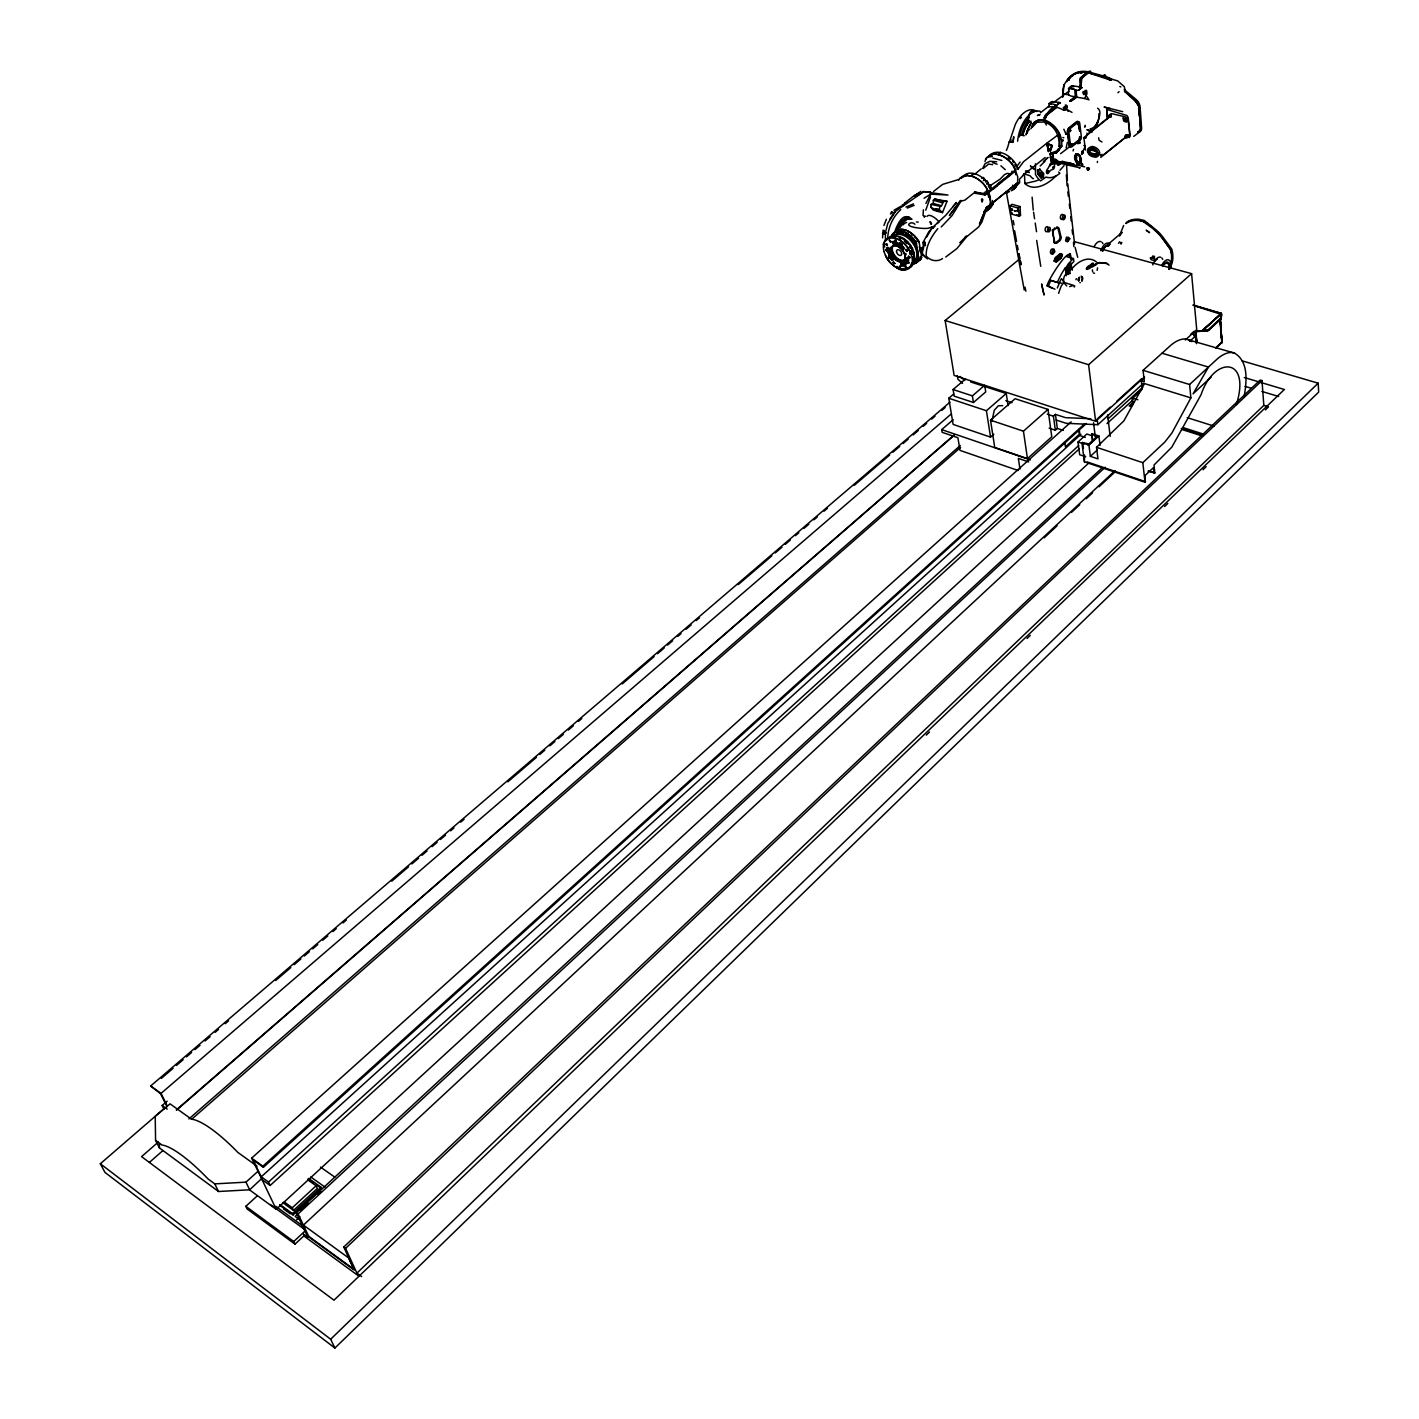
<?xml version="1.0" encoding="UTF-8"?>
<svg xmlns="http://www.w3.org/2000/svg" width="1419" height="1419" viewBox="0 0 1419 1419"><rect width="100%" height="100%" fill="white"/><g stroke="black" fill="none" stroke-linecap="round" stroke-linejoin="round"><path stroke-width="1.5" d="M914.35 257.265L913.783 252.334M1070.565 88.546L1069.518 88.688M1140.823 129.768L1139.28 107.418A8.762 6.244 52.5 0 0 1135.182 100.039L1125.054 91.543M933.312 203.431L933.33 200.292L934.802 199.05L947.023 201.303L942.464 212.637L933.33 210.101L930.758 207.139L931.041 204.407L933.312 203.431L941.489 205.737L943.617 201.445L947.023 201.303M1088.905 149.988C1089.508 141.439 1104.674 150.928 1097.987 155.895M1139.563 112.296L1140.61 129.732L1137.63 132.215M1079.575 143.425L1078.883 141.865L1080.054 142.592C1076.968 138.796 1077.323 146.441 1078.937 142.627M1111.148 117.067L1110.758 115.01A3.867 2.714 52.5 0 0 1107.973 117.671L1108.576 118.043M1058.539 162.369L1058.769 164.125L1060.259 163.912M1057.864 257.726L1059.106 256.502L1058.574 258.772L1058.787 256.271L1057.652 256.892C1059.603 256.484 1056.871 262.373 1058.627 256.715M1039.737 169.233L1043.533 173.49L1043.462 176.967L1041.262 177.96L1037.715 173.774L1037.52 170.209L1040.003 169.304L1037.52 170.209M905.003 269.344C903.442 269.929 899.894 269.184 904.932 268.794L901.97 269.007M1037.715 173.774L1040.978 177.889L1043.178 176.896L1043.533 173.49M1030.868 128.774L1034.309 122.194L1038.673 119.905L1044.969 120.065C1055.523 124.375 1062.689 134.557 1061.714 146.157L1058.876 146.476C1060.17 136.135 1054.76 125.599 1044.615 122.016L1037.112 122.211L1031.985 127.479M1097.596 108.216C1106.057 113.236 1087.273 137.962 1097.951 122.265L1096.248 125.174M904.612 269.61C898.617 269.238 908.603 270.302 902.129 268.9M1070.068 272.732C1070.848 274.452 1066.219 271.419 1069.11 273.193M1136.601 102.505L1124.965 91.721M1035.427 163.753L1035.48 174.502A40.779 22.349 -75.1 0 0 1040.624 180.887L1045.963 177.073A34.712 19.032 -75.1 0 0 1059.887 173.278L1058.716 172.036M1097.189 155.398L1093.641 156.055L1089.207 153.447A3.352 2.324 52 0 1 1088.213 151.212L1089.313 149.013C1092.861 147.931 1097.171 150.183 1097.774 153.944L1096.337 155.93L1093.552 156.143L1089.118 153.518M905.127 263.615L903.743 265.282A1.845 1.135 52.1 0 1 902.271 265.903A1.845 1.135 52.1 0 1 900.852 263.81A1.845 1.135 52.1 0 1 902.165 262.958L902.91 262.373A1.845 1.153 52.1 0 1 904.417 261.894C907.326 258.364 904.453 263.969 903.282 261.983M1017.795 209.906L1017.104 211.555L1018.523 210.792M1049.528 165.704L1047.719 168.861A2.554 1.401 -74.7 0 0 1046.442 172.196A2.554 1.401 -74.7 0 0 1048.162 173.349L1048.535 172.976A7.946 4.346 -74.6 0 1 1052.951 169.411L1053.359 169.163A2.554 1.401 -74.7 0 0 1054.494 165.828L1054.033 162.085L1049.528 165.704L1054.459 162.209M1087.788 170.103C1085.943 166.36 1089.721 170.351 1089.153 168.435M1092.311 149.403L1093.552 148.374M1062.937 140.8L1061.643 140.233L1063.257 140.215M904.222 269.787C902.041 270.55 896.063 269.273 897.163 266.364M923.059 215.582L923.379 209.764M1088.213 151.212L1088.745 149.367L1092.258 148.711L1096.621 151.407M1057.581 257.655L1058.414 256.662M1140.61 128.703L1139.031 106.922L1135.555 100.554M1139.351 116.145L1138.996 106.691L1135.094 100.199M1040.783 172.178C1039.79 178.759 1041.28 168.879 1040.464 175.105M887.709 238.587C887.975 227.732 892.64 216.93 900.746 209.657M924.408 217.355L923.911 215.99L925.596 216.309M1080.533 73.114L1081.562 73.185M1082.874 153.057L1083.442 152.152M1048.606 144.046L1051.266 145.235L1050.326 151.212L1052.366 145.607L1048.606 144.046L1048.339 146.547L1048.446 145.589M1053.59 251.553L1053.59 250.223A2.554 1.543 -77.3 0 0 1052.029 248.999A2.554 1.543 -77.3 0 0 1050.486 251.34L1050.503 252.671A2.554 1.543 -76.8 0 0 1051.869 253.93L1052.951 253.15M1076.365 164.48C1080.054 164.941 1075.531 165.172 1078.954 164.32M1015.88 166.928L1016.022 165.42L1014.603 164.87M1110.971 80.12L1110.368 79.162M1170.959 268.493L1171.189 266.045A9.791 4.984 -73.2 0 0 1168.068 259.766A9.791 4.984 -73.2 0 0 1162.019 264.892M912.346 253.274L911.512 251.021L910.058 251.979C908.958 255.278 913.659 253.167 911.707 254.161M1017.654 182.714L1017.725 176.665L1015.135 170.174L988.014 191.76L990.231 196.372L990.586 204.496L1017.654 182.714L990.586 204.496M1097.33 162.493L1097.49 161.394M899.681 238.427L901.42 238.374L900.036 237.789M1067.39 142.308L1066.148 147.807M925.756 210.207L930.492 196.975M914.404 261.327L914.599 258.01M1018.026 211.076L1016.802 210.473M1085.163 146.636L1081.455 154.369M1073.544 149.297L1073.083 150.964M1098.643 137.767L1099.069 140.197L1101.924 142.006M913.499 254.852C915.929 253.629 909.171 255.81 912.062 250.542L912.08 249.318M1103.751 75.42L1105.259 75.278M1085.038 126.238L1085.163 125.315M1087.788 169.712L1088.462 168.134L1087.557 169.021C1089.987 170.351 1087.504 167.105 1088.018 169.89M1076.382 96.403L1069.891 101.051L1075.247 96.208L1074.786 89.574L1070.334 88.226L1071.15 86.47A2.643 1.242 -8.6 0 1 1072.995 85.956L1080.693 86.949A3.955 2.146 -75.9 0 0 1081.172 83.969L1081.899 78.116L1088.426 72.671L1117.622 80.865L1124.291 86.63L1125.356 91.809M894.715 240.858L896.382 242.028L894.839 240.254M1088.816 169.925L1088.621 168.418M882.423 233.532L883.771 234.082L884.303 230.641L883.097 230.109L882.547 237.842M902.253 268.794L904.275 269.238M1010.523 141.811L1010.967 139.665M1086.262 92.111L1087.007 93.636L1084.63 98.496L1076.684 97.201L1071.026 101.317M1075.886 90.444L1078.458 90.319L1081.846 87.659L1078.458 90.319M1078.653 280.749L1079.717 277.308M1079.824 143.088C1077.039 140.41 1079.557 144.898 1079.149 140.197A3.583 1.933 -75.1 0 0 1080.019 138.14M1244.073 397.089C1246.521 382.74 1249.288 361.827 1234.512 353.1L1185.344 338.946A48.831 24.336 -71.8 0 0 1170.001 346.005L1143.075 370.324L1144.317 381.764L1141.319 380.824L1142.224 389.108M1011.978 208.965C1012.971 212.176 1010.399 207.263 1012.563 209.764M1168.813 269.326L1169.043 268.031M895.141 240.024L896.436 241.301L895.389 241.886M1067.762 78.95L1064.108 84.803L1062.636 97.343M896.489 232.361C897.624 225.763 901.562 218.242 908.728 216.947L911.974 219.235L907.451 219.076L902.821 222.872L900.214 227.43M941.258 226.951L951.972 215.688L961.018 201.161L964.92 200.132L973.824 193.055L984.892 194.917L987.482 193.569L987.855 191.76L990.728 201.587L989.948 204.957L987.198 207.085L981.824 222.144L978.631 226.969L966.676 236.778L956.885 248.591L945.71 257.034M1074.822 285.893L1074.13 287.081M1169.416 269.397C1172.484 263.189 1164.52 259.092 1162.711 266.453M921.463 257.247L921.25 258.081A18.837 11.742 52.4 0 1 913.747 262.409M894.609 233.692C891.753 242.01 897.695 216.362 906.067 216.664L908.728 216.947L901.1 222.854L897.677 230.446M910.679 267.074L912.736 264.892M1049.936 104.332L1050.521 103.055A2.661 1.259 -8.8 0 0 1051.461 103.818C1061.82 104.704 1047.79 112.917 1045.572 114.673C1039.63 126.912 1050.663 104.385 1055.505 107.152C1057.545 107.897 1056.392 101.991 1060.259 102.948M898.174 230.517L899.327 230.676M918.217 222.127L916.497 221.967M904.435 230.676L905.57 230.658M908.018 232.007L909.047 231.989M916.993 240.591L918.199 241.585M1078.901 164.569L1078.511 165.544M890.955 248.999L891.061 248.573A1.845 1.135 52.5 0 0 890.919 247.757M991.473 204.992L993.406 202.58L989.877 207.298L989.806 205.666M1100.63 155.7L1102.155 154.369M1119.396 235.873L1123.671 225.515M889.181 249.957C887.141 244.334 886.378 252.83 890.866 249.141M883.523 244.618C888.01 229.825 907.202 242.312 910.076 252.316M1009.228 141.847L1013.095 142.379L1013.716 136.667L1013.131 141.492L1009.228 141.847L1008.306 145.146A51.368 34.712 64.3 0 1 1006.39 150.414M1009.494 141.74L1015.277 124.606A26.642 14.846 -75.2 0 1 1033.954 110.026L1036.686 111.445M1064.108 84.803L1062.654 89.929L1063.026 96.368M1083.034 153.128L1081.721 151.939L1083.353 152.028M890.653 248.822L890.493 247.42M911.903 262.994C907.238 277.556 888.347 265.122 885.421 255.225M927.104 216.309C928.895 213.063 936.824 218.473 939.076 222.109M942.464 212.637L939.183 209.462L940.087 206.305L941.489 205.737M906.83 261.983C903.619 264.502 906.652 257.087 906.706 263.331M1097.437 154.99L1097.206 152.028M885.828 244.423L887.46 244.423L886.378 245.31C885.74 241.088 888.702 247.74 886.112 244.015M1056.375 105.627L1060.436 102.523M888.862 254.214L888.791 254.994A1.845 1.135 52.4 0 0 890.245 256.874L890.493 258.24A1.845 1.135 52.3 0 0 892.764 260.245A1.845 1.135 52.3 0 0 892.64 257.744L891.664 256.023A1.987 1.224 52.4 0 0 890.901 254.444L890.174 253.593A1.845 1.135 52.4 0 0 889.926 251.606L889.536 249.354A1.845 1.135 52.5 0 0 888.063 247.456A1.845 1.135 52.5 0 0 886.68 248.094A1.845 1.135 52.5 0 0 887.762 250.187L887.833 250.737A1.845 1.135 52.4 0 0 888.542 253.416L890.298 253.079M904.63 261.681L904.524 260.865A1.845 1.153 52.1 0 1 905.57 260.12L905.748 258.79A1.862 1.153 52.1 0 1 907.22 258.152A1.862 1.153 52.1 0 1 908.657 260.245A1.862 1.153 52.1 0 1 907.362 261.131L907.415 262.55A1.845 1.153 52.1 0 1 906.156 263.26L905.801 264.147A1.845 1.153 52.1 0 1 904.098 264.643L903.708 264.768M1219.843 313.67L1219.258 312.623M1125.054 135.603L1125.338 137.98A3.849 2.714 51.9 0 0 1128.158 135.355L1103.787 154.582M1087.681 169.269L1088.408 168.151M1082.023 280.04L1082.058 276.9M1027.09 133.421L1028.491 129.431L1029.467 129.732M924.479 255.597L922.297 254.569L921.073 248.449L923.343 246.622L923.006 242.543L924.886 242.188L922.315 252.458L923.237 255.455L927.6 258.826L925.082 256.608M1117.959 92.714L1119.077 91.65M1055.842 159.655A15.804 8.62 -75 0 0 1057.244 160.453L1058.024 162.6A1.809 0.993 -74.8 0 0 1058.219 163.575L1060.082 162.245M905.57 260.12L907.238 257.602M1054.122 261.078L1055.576 257.779L1060.348 253.611L1055.31 257.708L1054.122 261.078L1056.233 262.072L1061.27 257.974L1062.459 254.604L1061.465 254.107M1136.335 101.317L1137.382 101.742M1056.233 262.072L1061.004 257.903L1062.175 254.533L1060.348 253.611M1061.022 162.298L1058.946 164.533L1058.024 162.6M1070.813 259.393C1072.782 239.9 1046.601 282.115 1047.116 285.875L1048.446 286.141L1050.716 280.377L1059.195 283.002L1061.43 278.621L1063.878 281.352M1075.939 279.756L1076.365 278.621M1084.755 127.302L1085.127 126.291M984.963 161.518L986.382 157.793L993.424 153.997C1004.28 154.228 1015.578 163.345 1015.702 174.661M883.948 225.444L886.361 219.253M983.172 214.748L979.5 224.167L986.489 207.245L989.948 204.957M925.933 203.449L930.598 194.172L948.016 195.024L929.747 192.505L930.598 194.172L924.071 198.252M1060.046 146.512L1059.55 135.018L1057.794 135.071L1046.796 143.23L1048.464 151.514C1050.557 146.778 1047.169 150.786 1051 148.303L1052.366 145.607L1051.266 145.235M1012.102 171.202L1010.984 173.952L1006.514 177.765M911.477 253.203C910.963 250.383 911.761 254.764 909.703 253.203M1077.642 124.5L1077.801 123.01M1219.861 313.954L1196.306 306.415M897.056 266.754L896.897 267.925M1050.291 163.487L1049.954 165.775M1060.295 162.617L1057.403 164.799M1080.32 87.428L1080.515 85.743M1052.259 158.893L1052.774 160.95L1052.064 157.793L1050.397 157.403M1083.566 92.022C1090.501 85.601 1083.885 100.057 1082.821 91.933M889.855 257.478L888.808 258.027L888.596 256.165L889.855 257.478L888.808 258.027M983.899 212.868L986.489 207.245M1081.881 281.441L1082.874 278.106L1081.207 276.102M1092.311 440.298L1091.867 433.629L1098.874 435.917L1100.044 445.371M917.472 195.733L923.645 191.618L930.509 192.044L923.645 191.618L895.318 211.466L887.744 223.528L885.421 232.751L885.421 241.372M926.607 237.115L931.662 228.565L934.997 226.384M1051.851 159.62C1051.834 157.438 1051.248 157.314 1054.601 163.203A2.27 1.242 -74.8 0 0 1055.718 163.824L1058.805 162.635L1055.718 159.371M1091.548 267.322L1096.319 264.608M913.109 261.114L913.676 259.961M1064.108 107.347C1070.973 101.299 1064.676 114.779 1063.345 107.365M982.799 168.276L985.105 163.611L989.965 161.287L996.723 161.784M923.006 242.543L928.824 231.758L933.01 227.2M916.922 193.711L919.033 193.534L914.475 195.964L920.966 191.281M902.945 269.149L905.446 268.705M1039.701 172.905L1038.655 171.202M1042.486 174.395L1042.504 176.187L1041.457 174.519M1042.717 175.743L1041.404 176.488L1041.617 175.424M1042.344 175.282L1042.752 174.466M1078.671 142.893L1078.671 141.12M1017.068 184.647L1015.241 188.177L1011.694 190.518M1078.422 165.243L1077.748 164.054L1076.737 165.544M1079.699 88.404L1081.402 82.142M1079.22 143.035L1079.77 142.006M1076.719 163.894L1076.773 165.952L1078.298 164.196M1080.888 78.453L1087.238 72.103L1088.426 72.671M1059.301 162.068L1058.29 162.883L1080.143 167.868L1079.149 167.708M1060.33 162.334L1059.213 162.28M1234.512 353.1L1231.639 352.462A49.488 23.91 -71.6 0 0 1216.42 359.734L1189.601 384.496L1190.878 397.888L1171.917 432.99L1164.822 442.072L1142.827 462.665L1145.009 482.229L1084.418 461.831L1081.917 442.675L1088.994 443.863L1097.1 436.467L1091.619 434.161M1124.699 136.863L1129.311 137.448L1130.127 136.135L1128.176 117.546L1126.97 115.507L1106.731 109.387L1107.21 119.09M1012.244 210.296L1011.605 209.302M938.722 210.101L937.959 211.466L930.758 207.139M1119.875 235.696L1122.092 232.326L1101.073 250.365M1017.068 184.559L1014.975 188.23L1011.286 190.643M1050.415 153.695L1056.144 153.075L1061.714 146.157L1058.876 146.476M1012.51 189.809L1014.213 186.9L1012.51 185.233M1162.924 265.442L1163.509 264.431M933.489 191.494L942.659 184.381L958.889 179.45M1097.135 270.355L1097.543 267.854M886.715 239.935L890.44 236.299L897.837 236.281A16.07 9.986 52.3 0 1 914.279 258.152M992.573 200.558L993.105 203.981L990.675 207.972L986.684 210.154M1032.11 125.777L1034.309 122.194L1038.673 119.905C1048.233 119.923 1055.913 126.451 1059.55 135.018M1079.149 138.636C1081.668 134.237 1079.593 142.166 1079.504 137.058M1236.446 404.486A34.907 16.868 -71.6 0 0 1237.457 400.974C1249.376 356.666 1213.759 356.648 1201.042 394.748L1171.828 447.145L1154.002 465.042L1154.853 472.953L1148.06 471.108M1125.746 135.497L1126.739 136.916L1125.976 135.373M1059.94 170.298L1064.019 165.668M1094.155 154.05L1093.091 155.327L1094.173 153.784M1052.455 157.58L1051.976 159.868L1053.182 159.779M1125.764 223.244C1135.253 216.025 1148.184 221.595 1154.711 230.321A27.812 18.997 48.8 0 1 1161.629 237.434L1170.888 249.886A31.626 21.604 48.8 0 1 1171.154 263.845M1080.444 163.557L1081.42 159.975L1079.451 155.15A3.317 2.288 52.1 0 0 1077.464 153.855C1072.108 154.103 1075.017 164.728 1079.841 163.93C1083.211 161.305 1080.302 152.631 1075.691 154.21L1074.733 157.757L1076.702 162.617M1070.369 87.712C1067.265 92.075 1069.181 84.111 1074.059 86.506L1071.043 87.198M1086.386 268.546L1092.47 263.136C1093.712 269.007 1079.983 272.59 1090.253 265.264M1084.418 461.831L1084.542 455.038M1221.794 342.671L1220.287 319.098L1220.695 329.456M1066.485 105.219L1065.261 105.024M889.908 218.916L895.318 211.466M1082.395 153.039L1082.342 151.407L1082.058 153.146M1066.449 273.849L1065.704 267.978L1068.56 263.632L1069.518 271.118M1215.657 348.311L1221.972 342.281L1219.968 318.565M985.513 159.602C993.424 147.274 1010.47 158.538 1014.887 168.737M1025.245 173.278L1019.498 179.166L1019.622 182.714L1013.929 188.745M1124.93 137.714L1100.789 157.385M1100.399 155.469L1101.126 154.476M1016.607 166.715L1020.119 162.05M1081.828 154.316L1082.342 153.412M961.337 178.368C969.301 166.254 986.134 177.535 990.675 187.468M1128.531 135.39L1127.431 135.444M1029.414 121.484L1026.735 124.943L1027.587 124.003A22.686 12.576 -75.2 0 0 1022.993 134.45M1058.539 148.623L1056.676 151.035L1051 153.057M1145.009 482.229L1145.257 475.312L1153.292 467.791L1154.321 473.201M1068.72 90.284L1068.472 88.368M1049.262 105.503L1048.996 103.605L1052.667 101.441M983.119 168.559L988.582 164.072L992.661 164.657M1061.714 146.157L1056.144 153.075L1050.539 153.181M894.236 258.701L894.449 257.478M1067.922 240.875L1066.237 241.532A2.554 1.454 -78.6 0 1 1065.598 240.396L1066.503 237.079L1068.525 237.949M952.752 206.89L956.495 202.456L945.71 215.351L932.212 227.767M937.799 228.654C931.609 236.21 925.685 246.019 926.199 256.023C930.172 260.865 937.338 262.231 942.535 258.56M911.849 265.903L910.874 266.683M1020.296 118.611L1021.449 117.245M1193.805 331.78L1202.585 330.592L1221.44 313.404L1193.095 304.996M920.151 259.925L920.452 259.588A19.086 11.902 52.4 0 0 921.694 257.478L919.015 241.478M1126.686 222.393L1126.97 222.091A31.626 21.604 48.8 0 1 1138.943 219.271L1144.193 220.406L1155.616 229.523A27.812 18.997 48.8 0 1 1162.551 236.636L1171.792 249.088A31.626 21.604 48.8 0 1 1170.462 266.825L1170.178 267.127M904.666 203.077L902.342 206.216L902.342 204.779L904.116 204.833L906.404 202.952L904.666 203.077L914.971 194.971M905.677 268.918L904.612 269.841M1082.058 151.265L1081.58 154.05M1052.933 163.132A2.27 1.242 -74.8 0 1 1051.816 162.493L1051.373 160.045M959.776 242.773L966.516 236.033L965.062 237.239M902.342 269.415L903.531 268.546M905.765 263.668L907.61 262.107L906.156 263.26M1040.162 165.988L1044.934 161.269M903.513 269.184L902.253 269.575M1125.976 223.563L1126.189 223.351A31.147 21.267 48.8 0 1 1142.987 221.382L1153.576 229.027A28.291 19.316 48.8 0 1 1162.888 238.605L1170.444 249.602A31.147 21.267 48.8 0 1 1169.93 265.885M1055.931 175.938C1048.996 183.441 1034.345 192.452 1024.908 183.53L1024.447 173.845M164.054 1108.665L100.323 1163.757L104.953 1172.396L334.902 1348.05L1318.677 392.087L1318.162 383.183L1241.927 360.798M334.902 1348.05L330.662 1339.234L1318.162 383.183M1049.333 106.549L1049.652 106.904A22.456 14.758 55.6 0 1 1056.144 107.223A22.42 16.106 50.2 0 1 1063.576 110.168L1067.07 109.565L1072.001 112.385M926.288 735.095L929.48 732.027M1027.054 638.461L1030.247 635.393M1164.609 506.53L1167.802 503.461M1202.993 469.724L1206.185 466.656M1265.376 409.896L1268.568 406.827L1263.832 405.391L356.914 1273.127L361.668 1276.586M1194.567 335.327L1191.995 333.536M356.914 1273.127L345.58 1248.348L1261.988 380.576L1260.178 380.044L343.77 1247.035L353.987 1269.366L308.526 1236.197M893.917 210.278L900.87 206.269M256.981 1166.134L237.878 1152.441A72.28 17.968 48.8 0 0 191.459 1119.183L170.049 1103.84L155.221 1116.274L155.576 1140.326L159.442 1147.936L218.526 1191.499L249.673 1189.796L262.497 1177.788M304.5 1235.328L294.992 1244.179L293.733 1241.536L304.996 1231.036M1211.223 376.993L1193.06 393.843L1208.474 367.078L1162.019 353.225M1115.015 470.665L303.418 1225.094L348.648 1257.944L354.218 1270.076L309.094 1237.173L298.079 1213.972L296.323 1212.713L1101.818 468.128M1044.136 537.836L1057.084 525.793M1071.647 512.241L1079.753 504.721M1086.191 498.725L1092.63 492.748M1099.069 486.752L1115.174 471.764M300.065 1210.407L307.994 1203.081M317.501 1194.284L320.676 1191.357M298.292 1213.476L295.117 1216.402L301.431 1220.979M298.079 1213.972L1105.206 467.241M296.695 1219.737L299.852 1216.793M316.118 1185.787L317.342 1188.448L293.52 1210.425L292.279 1207.764L316.118 1185.787L308.047 1180.076M321.049 1187.224L321.652 1188.554L293.094 1214.948L292.474 1213.617L321.049 1187.224L308.579 1178.409M249.673 1189.973L276.208 1209.307L1088.479 463.339M1217.076 346.591L1221.848 342.245L1216.048 348.435M1098.874 435.917L1088.923 444.998L1090.36 456.333L1097.969 458.887L1096.515 447.322L1123.866 420.875L1144.53 383.591L1190.878 397.888M1090.36 456.333L1097.437 449.841M1088.125 445.389L1094.014 440.014M1079.149 448.989L270.142 1185.486L268.528 1182.062L1078.671 445.601M1108.186 418.765L1142.632 387.458M1133.675 401.896L1129.205 405.976L1130.854 406.508L1132.788 404.752L1132.007 397.923L1141.621 389.178M1219.95 318.92L1207.321 330.574L1195.756 331.354M294.992 1244.179L247.101 1208.935L245.824 1206.292L257.176 1195.969M1132.983 397.976L1140.805 390.846M1193.787 332.046L1208.509 330.343L1221.12 318.814L1221.44 313.404M1106.98 423.642L1133.178 399.786M1020.013 258.613L945.143 320.517L954.136 375.432L1095.628 421.248L1144.548 376.922M1185.326 339.992L1196.731 329.651L1191.588 273.654L1074.485 241.673M1141.319 380.824L1144.53 377.915M1085.712 456.741L1079.646 454.719L1077.979 442.018L1086.812 434.019L1091.903 435.686M1056.215 420.042L1066.201 423.323L1097.863 424.689L1143.448 383.307M1189.619 341.394L1194.372 337.083L1193.858 331.443L1190.576 334.405M1202.585 330.592L1208.509 330.343L1202.709 330.396L1207.906 330.662L1221.156 318.707L1221.599 314.362L1220.979 318.991L1221.333 313.546L1202.461 330.592L1221.316 313.51L1193.237 305.298M1139.28 131.843L1140.06 129.218M1086.386 423.501L263.384 1167.305L262.87 1166.205L1084.595 423.891M155.576 1140.326L161.908 1145.009A72.848 17.152 48.9 0 1 208.132 1179.012L214.766 1183.872L245.966 1182.151L258.045 1171.243L251.624 1158.152L1071.168 421.869M1110.279 407.129L1097.171 418.995L1097.863 424.689M1116.824 401.187L1141.408 378.926M268.528 1182.062L261.238 1176.83L1080.941 434.32M988.263 185.96L990.533 185.321L990.852 187.485L989.664 188.567L990.533 185.321L988.529 184.842M1027.462 458.621L1051.781 436.786L1048.002 409.399L1015.099 398.721L990.515 420.184L994.737 447.446L1027.462 458.621L1023.454 431.181L1048.002 409.399M1049.155 428.166L1055.346 430.223L1057.35 428.432L1055.434 414.383L1065.456 417.647L1090.821 418.729M1221.333 313.546L1202.532 330.379L1208.509 330.343M1055.346 430.223L1053.43 416.175L1055.434 414.383M1095.628 421.248L1088.604 364.701L1191.588 273.654M953.728 394.003L948.761 398.242L953.125 424.423L990.533 437.105L993.814 434.232M1154.427 258.347C1155.669 260.919 1150.117 260.901 1150.437 257.939L1153.895 256.36M191.494 1119.396L960.61 447.411M149.421 1162.392L162.742 1150.72M158.272 1142.064L141.581 1156.627L333.979 1300.194L1284.372 389.498L1244.321 377.543M188.887 1118.952L960.291 445.548M965.825 175.779L967.102 174.679M176.328 1109.924L953.781 435.331M176.577 1110.101L954.136 435.349M990.533 437.105L986.418 410.73L1006.248 393.489L970.702 381.977M992.998 189.33L997.539 185.41M1018.186 470.523L960.007 450.391L957.896 437.708L942.145 432.316L941.684 429.62L953.231 419.669M973.452 402.499L985.726 391.91L984.697 385.276L972.387 395.866L973.452 402.499L954.171 396.132L953.071 389.533L965.399 379.033M163.824 1108.878L162.138 1105.507L167.158 1101.179M167.211 1106.004L161.039 1093.393L950.836 414.33M161.287 1078.422L173.065 1068.347M176.435 1065.474L183.157 1059.709M186.528 1056.836L191.565 1052.508M194.935 1049.634L199.99 1045.324M205.028 1040.996L210.083 1036.686M215.12 1032.358L218.491 1029.485M225.213 1023.72L228.583 1020.846M275.676 980.529L290.806 967.581M294.176 964.689L300.899 958.942M304.269 956.051L309.307 951.741M312.677 948.868L317.732 944.54M322.769 940.229L327.824 935.901M332.862 931.591L336.232 928.7M342.955 922.953L346.325 920.062M391.733 881.199L408.548 866.796M411.918 863.923L418.64 858.158M422.011 855.285L427.048 850.957M432.103 846.646L437.141 842.318M440.511 839.445L445.566 835.135M450.603 830.807L453.974 827.933M460.696 822.169L464.066 819.295M507.789 781.851L536.382 757.391M539.752 754.5L544.807 750.19M549.845 745.862L554.9 741.552M558.252 738.678L563.308 734.35M568.345 730.04L573.4 725.712M578.438 721.402L581.808 718.511M622.178 683.958L654.124 656.607M657.494 653.733L664.216 647.969M667.586 645.095L672.641 640.767M677.679 636.457L681.049 633.583M686.087 629.256L691.142 624.945M696.179 620.617L699.549 617.744M738.235 584.628L771.865 555.84M775.235 552.949L781.958 547.202M785.328 544.311L790.383 540M795.42 535.673L798.791 532.799M803.828 528.471L808.883 524.161M813.921 519.833L817.291 516.959M824.013 511.212L827.383 508.321M854.291 485.298L889.624 455.056M892.977 452.182L899.717 446.417M903.069 443.544L908.125 439.216M913.162 434.906L918.217 430.578M923.255 426.268L926.625 423.376M931.662 419.066L935.032 416.193M941.755 410.428L945.125 407.555M988.582 156.196C998.533 145.767 1014.975 157.988 1018.079 169.074L1023.56 161.695L1046.796 143.23L1048.464 151.514M167.034 1106.678L160.578 1093.765L150.662 1085.978L949.985 402.162M999.047 184.098L1002.027 181.561M1067.585 272.838L1065.758 274.381A4.222 2.27 -73.1 0 0 1063.736 278.656L1063.381 282.239A2.377 1.277 -73.1 0 1 1062.423 284.474L1061.465 285.556A41.648 22.172 -72.8 0 0 1058.627 293.378M1068.365 272.182L1075.371 265.105A41.648 22.172 -72.8 0 1 1096.603 262.089M1067.975 274.541L1067.177 266.595L1068.17 274.381M1051.337 156.782L1050.45 157.527L1052.206 157.137M900.302 267.623L897.925 267.499L899.93 267.517M1087.238 72.103L1080.444 77.832A2.146 1.171 -75.9 0 0 1079.753 80.244L1080.036 83.721A3.955 2.146 -75.9 0 1 1079.557 86.701L1079.149 87.18M1088.391 72.351L1081.58 78.098A2.146 1.171 -75.9 0 0 1080.888 80.493M974.764 174.182L981.239 168.843M1049.209 106.07L1048.428 106.833M1059.55 256.449L1061.43 255.207M985.886 209.693L993.105 203.981M1082.129 165.012C1082.945 161.411 1081.668 167.602 1082.715 164.835M1059.621 256.874L1061.483 255.651M1058.113 259.766L1059.425 258.684L1057.847 259.695M1019.356 216.256L1020.509 215.333L1020.084 206.571L1011.978 204.318L1010.097 205.826L1011.233 214.003L1019.356 216.256L1018.221 208.079L1020.084 206.571M1058.308 258.684L1059.159 258.613M1164.006 264.182L1167.66 262.692M1011.233 214.003L1012.456 213.027M1056.073 259.269L1055.931 258.347L1056.995 258.826L1055.825 259.943M887.833 250.737L890.423 249.389L887.762 250.187M988.901 192.381L1015.898 170.617M1055.896 258.666L1056.25 260.954L1056.197 258.418M902.91 262.781L904.382 261.309A1.845 1.153 52.1 0 1 905.659 260.599L906.315 260.972M1059.585 149.846L1055.47 153.163L1050.255 153.713M1111.166 115.276L1086.865 134.805L1086.014 137.838L1084.116 137.59M1108.186 118.132L1083.903 137.625L1085.393 150.059M1055.771 259.517L1055.168 260.475M904.098 264.643L905.517 263.491M1051.585 153.837L1050.503 154.529M883.771 234.082L886.378 232.876M1054.53 101.796L1069.11 91.064C1064.073 99.844 1085.695 93.459 1069.891 101.051M900.639 247.385L901.455 248.148A1.862 1.153 52.4 0 0 903.566 249.478A1.862 1.153 52.4 0 0 903.743 247.42A1.862 1.153 52.4 0 0 901.615 246.356L901.136 245.93A1.862 1.153 52.4 0 0 898.759 244.21L898.05 243.82A1.862 1.153 52.5 0 0 895.62 242.862L895.123 242.738A1.862 1.153 52.5 0 0 893.012 241.461A1.862 1.153 52.5 0 0 892.888 243.536A1.862 1.153 52.5 0 0 894.999 244.565L896.223 245.15A1.862 1.153 52.5 0 0 898.085 245.611L898.475 245.824A1.862 1.153 52.4 0 0 900.249 247.403L902.058 246.232M1061.678 140.534L1063.328 140.516M1023.081 175.14L1045.111 157.527M890.6 257.424L892.037 256.289M1071.576 145.217L1060.614 153.642M1092.506 149.279L1093.765 148.285M898.759 244.21L900.196 243.075M898.085 245.611L899.522 244.476M898.475 245.824L899.912 244.689M890.334 254.019L891.771 252.884M1092.914 154.831L1094.386 153.678M1064.268 109.848L1067.283 107.472M1083.726 94.523L1086.706 92.182M1056.676 107.418L1047.009 114.992L1045.058 118.877L1046.903 114.726L1055.701 107.826L1056.375 105.893M895.123 242.738L896.258 241.035M913.322 253.806L910.696 254.515L909.597 253.096M1040.375 112.828L1048.552 106.443M889.518 251.145L890.972 250.01M897.872 243.962C893.864 240.13 897.713 248.662 897.872 243.962L899.522 242.667M895.868 244.724L897.624 243.855M890.245 256.874L891.717 255.739M1055.062 159.567L1053.412 159.904M985.336 181.934L986.968 180.674L988.209 183.104L986.844 184.027M1105.188 76.023L1102.918 77.442M1103.308 77.034L1104.958 75.775M1055.204 159.425L1053.625 159.673L1052.614 153.607M997.965 183.814L1010.984 173.952L1007.259 173.366L1004.404 174.661L1000.182 179.096L990.888 185.179M1075.673 158.751L1075.212 157.899L1076.968 157.757M1089.757 71.855L1088.728 73.079M1093.659 155.221L1094.794 153.962M1133.746 136.384L1139.723 131.843M1032.872 123.755L1036.775 120.828L1040.996 120.243M1070.494 253.895L1066.822 256.804L1073.438 258.542L1073.881 261.468L1071.026 264.537L1072.392 270.124M984.857 179.504L983.491 180.479L984.857 179.504L983.491 177.428L981.842 178.368M1069.216 131.275L1068.365 130.548L1069.412 129.448M1093.41 263.207L1092.949 265.477M959.989 178.297L967.048 175.3C977.531 176.524 988.387 185.02 988.617 196.177M984.715 212.176L988.298 209.71L990.09 206.269A21.143 13.782 52.6 0 1 984.183 212.318M1064.285 94.151L1068.684 94.825M1103.911 75.207L1104.993 75.065M902.91 230.002L903.814 230.623M1068.312 78.453L1073.314 75.189M1124.628 91.472L1124.611 90.497M1078.44 141.013L1079.149 140.197L1071.327 146.299A3.583 1.951 -75 0 1 1069.216 145.997L1067.354 132.41A3.601 1.951 -75.2 0 1 1068.631 128.065L1076.365 121.839A3.583 1.951 -75.3 0 1 1078.458 122.176L1078.742 122.903A2.253 1.224 -75.3 0 0 1077.039 121.91L1068.755 128.49A2.253 1.224 -75.2 0 0 1067.691 131.47L1069.394 145.43A2.235 1.224 -75 0 0 1070.919 146.317L1079.167 139.701A2.235 1.206 -75.1 0 0 1080.001 138.406M1091.158 129.36L1092.045 128.703M1127.945 134.911L1125.923 134.805M901.42 238.374L900.551 238.871M1089.082 71.305L1090.413 71.11L1091.3 73.433M1102.669 76.129L1104.674 77.265M1052.011 154.334L1050.326 153.908M1055.293 159.567L1053.572 159.904L1052.845 153.554M1035.444 169.641L1033.582 168.843A9.507 7.326 70.1 0 1 1030.425 166.076M906.244 259.127L907.415 259.038C903.46 257.353 910.626 263.703 907.167 258.4M904.879 261.007L906.085 261.114M1052.064 154.653L1049.723 153.962M1006.532 193.09L1009.53 191.512M907.326 208.079L914.12 205.365M1090.005 129.076C1096.55 127.373 1099.938 120.065 1098.874 113.715M986.826 183.707L988.209 183.104M1080.196 88.51L1079.948 87.073M905.943 207.032L913.499 203.893M1033.493 178.617L1032.926 178.617A38.437 21.143 -75.3 0 1 1030.088 175.761L1023.862 173.757M1138.517 132.038L1139.51 131.648M903.211 269.131L903.797 268.883M1075.425 165.597L1054.051 160.329M1052.863 164.125L1051.337 163.487L1050.184 154.813M1208.509 330.219L1202.709 330.396M987.482 193.569L984.662 194.545L974.41 192.008L983.473 193.463L987.73 190.128A21.143 13.782 52.6 0 0 972.512 176.293L965.86 175.459A21.143 13.782 52.6 0 0 958.765 180.018M1088.55 168.24L1089.455 168.293M903.353 269.45C906.049 268.954 898.44 269.876 896.808 267.517M1069.66 286.603L1073.633 285.414L1063.381 282.239L1066.716 285.911M1069.323 79.162L1069.323 80.227M1109.339 79.819L1110.226 80.262M909.526 267.481L906.759 267.978M904.701 262.692L903.158 261.664A1.845 1.153 52.1 0 0 902.59 261.876M1024.908 183.53L1034.416 181.366A43.971 24.336 -75.2 0 0 1038.247 180.053M1079.948 163.859L1077.198 163.274M912.08 253.806L913.96 254.161M1058.379 162.795L1055.523 159.513M1050.769 103.073L1050.521 103.055A2.856 1.348 -9 0 1 1051.461 101.831L1059.319 102.328M1053.856 101.742L1053.04 101.866A2.998 1.348 -10.9 0 0 1050.876 102.948L1051.284 104.296L1048.996 103.605M988.919 156.924L992.36 156.48M1008.199 157.74L1010.151 159.3M1076.081 153.997L1077.464 153.855M1196.217 331.62L1196.483 342.458M1079.824 282.736L1080.302 282.594M905.393 218.969L910.2 218.65M1052.259 157.509L1050.769 158.254L1051.444 159.779M912.062 250.542L910.821 250.542C910.253 249.779 914.031 255.012 910.111 253.948M909.721 252.068L911.495 252.085M910.395 252.653L911.725 252.653M1040.748 266.311L1036.686 240.414M1058.805 164.427L1057.705 162.6M1109.818 244.405L1107.423 244.99L1107.636 246.285M1051.071 159.105L1051.798 157.757M1016.447 168.967L1018.079 169.074M1074.786 89.574L1070.795 88.492M1016.607 214.908L1020.509 215.333M1096.053 156.001L1097.135 156.125M988.812 187.219L990.852 187.485M939.183 209.462L935.103 208.895L937.551 209.444M931.041 204.407L940.087 206.305M914.758 236.796L915.698 237.718M1010.097 205.826L1018.221 208.079M918.838 260.085L916.302 242.418A18.837 11.742 52.4 0 0 891.753 235.394L891.558 236.246A18.66 11.618 52.4 0 1 902.644 231.723A18.66 11.618 52.4 0 1 916.514 243.288M1083.832 145.483L1085.18 145.802M1092.062 131.932L1086.919 129.661M1089.295 73.096L1084.027 72.192A31.91 22.402 53 0 0 1070.919 76.573L1068.028 80.156A31.927 22.473 52.9 0 1 1089.242 73.114L1111.095 80.262L1105.401 77.584L1107.636 78.347M1079.345 163.965L1077.872 163.717M1093.464 273.051L1094.563 273.246M886.378 249.584L886.84 251.198L886.662 249.779M1061.465 283.215L1059.603 282.878A33.258 17.791 -72.9 0 0 1057.332 287.933M1059.195 283.002L1050.716 280.377M1070.653 268.244L1071.008 263.047M1061.643 140.233L1062.955 140.516M1051.071 160.329L1052.756 160.684M1057.616 281.76A49.381 26.305 -72.8 0 1 1065.297 267.889L1065.704 267.978M1077.766 280.075L1078.972 277.361M898.103 236.583L905.304 239.953M1084.63 98.496L1088.958 99.844L1085.695 94.86M934.802 199.05L943.617 201.445M1002.701 405.621L998.32 405.799L994.293 410.215L991.934 421.017M1001.779 160.436L992.839 158.094M933.33 200.292L942.287 202.722M1084.045 137.838L1085.446 138.175M1091.335 149.545L1095.379 150.52A2.128 1.472 51.9 0 1 1097.33 152.809A2.128 1.472 51.9 0 1 1095.805 154.228L1091.779 153.234A2.111 1.472 52 0 1 1090.182 149.775M1024.305 135.71L1020.084 134.681L1023.276 135.532M1110.368 108.607L1104.088 107.046L1122.677 111.658M1078.635 164.214L1076.56 164.852M1062.015 161.198L1074.023 164.214L1067.851 162.635M1078.493 165.314L1084.684 166.874M1150.437 257.939L1151.731 258.276A2.058 1.082 -7.5 0 0 1153.612 258.027L1154.463 257.265A2.058 1.082 -7.5 0 0 1153.984 256.289M1079.664 87.056L1081.846 87.659M1062.849 137.501L1063.807 137.749M1068.436 272.82L1070.157 273.565M1067.656 273.477L1069.075 273.885M921.073 248.449L923.45 249.123M1245.013 386.358L1251.327 388.256M1261.846 391.431L1278.661 396.486M1143.075 370.324L1189.601 384.496M945.143 320.517L1088.604 364.701M1132.007 397.923L1137.807 399.732M1187.206 417.665L1214.15 426.143M1181.229 428.467L1201.964 435.048M1181.655 429.425L1202.407 436.023M1183.003 427.562L1203.596 434.143M1005.84 400.655L1012.049 402.677M1047.222 414.153L1053.43 416.175M953.071 389.533L972.387 395.866M1085.287 437.371L1080.019 435.633L1079.185 429.177M1057.35 428.432L1063.328 430.4M948.761 398.242L986.418 410.73M1081.917 442.675L1088.923 444.998M1096.515 447.322L1142.827 462.665M1077.979 442.018L1084.081 444.041M1148.592 470.86L1154.853 472.953M990.515 420.184L1023.454 431.181M1086.972 461.867L1145.488 481.626M1054.033 249.389L1054.92 251.642L1052.933 254.161A2.519 1.366 -73.2 0 1 1052.188 253.416L1052.118 251.89A2.519 1.366 -73.2 0 1 1054.104 249.283M941.684 429.62L1030.336 459.898M1028.669 461.938L1018.363 458.408L1019.942 469.104M1119.822 86.524L1120.85 86.896M992.555 162.582L997.131 164.249M1039.701 175.051L1040.517 173.26M900.87 243.27L901.987 245.54L900.604 244.121L901.81 243.802M1035.338 169.446L1030.531 166.023M911.14 250.968L912.435 252.458M930.421 223.83C933.099 226.171 930.261 219.874 929.605 222.073M933.347 227.785L932.585 227.537A1.845 1.171 52.5 0 1 931.432 226.721L931.68 227.058A1.845 1.171 52.4 0 0 932.46 227.75M920.275 256.52L920.168 257.744M1107.529 263.615L1099.228 262.621L1091.672 266.045L1099.228 262.621L1106.199 263.029L1109.073 265.105M1086.936 167.637L1087.823 168.027M893.775 256.236L893.03 255.331M1088.533 130.14L1091.974 131.719M1087.433 130.14L1090.608 131.612M1047.116 285.875L1051.763 288.022M1048.446 286.141L1054.938 289.21M1166.95 262.621L1168.919 264.785M1188.519 339.709L1191.747 341.624M902.378 238.073L905.446 240.077M1081.81 73.079L1082.076 72.192M1109.374 79.18L1111.042 80.227M889.731 249.301L890.689 249.691L889.305 249.567M914.35 262.036L914.421 263.278L914.35 262.036A18.642 11.636 52.4 0 0 921.463 257.371M320.481 1167.11L334.76 1177.096M310.779 1177.025L324.916 1187.029M308.065 1178.941L313.173 1182.559M316.561 1184.954L321.652 1188.554M150.662 1085.978L161.039 1093.393M251.624 1158.152L262.87 1166.205M263.384 1167.305L253.221 1160.033L261.238 1176.83M162.138 1105.507L167.176 1109.144M270.142 1185.486L261.788 1179.455M284.226 1201.946L292.279 1207.764M282.771 1202.638L293.52 1210.425M343.77 1247.035L345.58 1248.348M280.04 1204.607L292.474 1213.617M279.561 1205.121L293.094 1214.948M283.569 1208.917L290.345 1213.813M275.747 1206.292L302.176 1225.502L303.737 1228.836L270.284 1204.483M359.273 1276.444L304.5 1236.446L303.382 1234.051L307.941 1237.386L296.323 1212.713M245.824 1206.292L293.733 1241.536M905.038 266.719C907.734 267.907 904.187 263.402 904.524 266.435L906.138 266.914L904.914 265.3L904.825 266.435M893.668 263.366C896.276 264.59 892.906 260.209 893.456 263.083M901.863 265.371C899.93 259.837 906.049 268.262 901.242 264.466M100.323 1163.757L330.662 1339.234M1124.15 89.486L1135.98 99.401A8.78 6.261 52.5 0 1 1140.078 106.78L1141.603 128.082A5.233 3.725 51.9 0 1 1138.446 131.772M904.488 239.971L908.799 244.245M904.258 241.07L907.007 243.642M904.453 240.024L907.468 242.862M960.131 376.461L964.76 380.558M962.579 383.361L957.949 379.263L957.346 375.574M1000.909 165.81L1005.273 169.695M1086.901 133.173L1087.007 133.404M906.706 241.106L908.16 242.525M892.072 253.309L892.853 254.728M1088.338 151.815L1087.504 150.928L1088.887 152.915M1119.609 241.815L1118.491 243.376M1055.417 106.904L1055.328 104.953M1067.07 109.565L1068.205 111.48M909.561 244.157L910.679 245.7M919.104 259.021L919.264 259.553A18.837 11.742 52.4 0 1 911.707 264.04M897.021 232.06C894.555 230.002 898.582 235.323 895.886 231.9M918.838 241.585L918.359 240.787A18.837 11.742 52.4 0 0 893.81 233.78M1153.381 257.3L1152.636 256.005M1057.794 135.071L1058.822 136.561M984.892 194.917L987.855 191.76L988.759 197.418M910.164 246.108L911.282 247.846M909.437 246.675L910.448 248.325M1044.615 122.016L1046.406 125.014M937.427 223.492L937.143 223.12A1.845 1.171 52.5 0 0 937.764 223.422M911.92 247.74L912.541 248.981M1012.634 160.986L1013.432 162.564M1195.117 334.813L1196.465 343.646M893.207 236.246L892.037 236.246M888.507 257.282L888.826 256.254L889.784 257.566M911.495 234.809L911.707 233.887L912.63 234.791M214.766 1183.872L218.526 1191.499M883.31 243.979L884.817 247.083M245.966 1182.151L249.673 1189.796M258.045 1171.243L276.208 1209.307M1063.86 129.218L1066.13 134.468L1065.616 132.747M1089.898 73.167L1088.373 71.89L1087.717 73.345M1109.232 117.103L1109.623 116.056L1110.527 117.032M910.093 252.83L910.537 253.966M912.204 251.358L913.286 254.303M1105.773 75.81L1105.986 77.318M1077.713 257.318L1075.123 247.349M893.136 254.781L892.977 254.196A1.845 1.135 52.4 0 0 892.072 253.008M1034.025 111.604C1027.728 107.507 1027.374 126.486 1030.105 121.36A3.406 1.898 -75.5 0 0 1031.152 121.2M905.003 263.047L905.233 264.005M1024.234 290.026L1006.568 193.303M1043.958 294.673L1041.581 283.977L1044.029 294.904M1024.997 287.117L1025.884 291.197M1062.529 219.023L1062.423 218.561A2.43 1.313 -74 0 1 1063.718 215.209A2.43 1.313 -74 0 1 1065.261 216.664A2.43 1.313 -74 0 1 1063.647 219.697L1063.257 219.768A2.501 1.366 -73.6 0 1 1062.512 219.023A2.554 1.543 -81.1 0 1 1060.419 218.189L1060.383 216.876A2.554 1.543 -81.1 0 1 1061.43 214.712A2.554 1.543 -81.1 0 1 1062.991 214.89M1013.219 220.601L1014.053 224.894M1014.62 230.765L1016.572 241.265M1017.334 245.469L1018.115 249.673M1018.895 253.859L1019.676 258.063L1019.037 253.966M924.886 242.188L925.454 245.593M1092.346 269.823L1092.683 271.88M1052.721 229.47L1054.282 242.578M1033.582 212.265L1034.575 218.757M1035.231 223.085L1036.526 231.723M1006.248 393.489L1008.058 405.657M1020.243 260.245L1020.864 264.448M907.22 262.497L907.291 262.941A1.845 1.153 52.1 0 1 907.043 263.544M1079.079 125.688L1079.611 129.785M1064.835 442.746L1065.403 446.861L1079.309 434.267L1078.777 430.17M1091.867 433.629L1092.665 440.014M1068.968 263.721L1069.908 271.242M1065.297 267.889L1066.29 275.712M1020.474 261.096L1020.935 264.732M1093.535 422.756L1095.291 436.786M1082.662 442.302L1083.442 448.457M1067.815 191.92L1068.312 195.982M1069.305 204.123L1069.784 208.185M1082.289 163.557L1082.413 165.083M1107.6 414.933L1110.19 436.413M1067.78 183.885L1074.573 243.944M1079.043 126.805L1079.504 130.779M1106.731 109.387L1107.654 117.635M1070.742 216.61L1071.203 220.974M1072.143 229.683L1072.604 234.029M1195.49 331.585L1196.607 342.351M1196.82 342.493L1195.72 331.638L1196.731 342.369M1139.297 107.436L1139.563 116.429M1221.085 333.571L1222.185 342.795M1073.456 242.472L1073.846 246.569M1032.11 197.135L1033.263 210.101M1220.145 318.406L1221.936 341.979L1220.287 319.098M1076.081 89.858L1076.684 97.201M1261.988 380.576L1263.832 405.391M1066.343 174.785L1067.088 185.818M1069.837 253.717L1070.032 257.353M1066.538 163.806L1067.39 180.248M1097.614 154.369L1097.561 152.791M1087.309 168.559L1087.362 169.641M1169.008 265.69L1169.043 266.825M1078.812 279.756L1078.848 281.086M159.371 1143.554L159.442 1147.936M913.126 256.679L913.144 258.205M1102.811 251.145A8.035 4.239 -73.5 0 1 1109.303 245.558M1154.942 261.327A8.142 4.168 -73.2 0 1 1157.301 259.251M1087.433 266.506A34.091 18.145 -72.8 0 1 1090.484 267.074M1161.859 258.01A10.288 5.25 -73.2 0 1 1162.729 259.375M1152.742 264.892A10.288 5.25 -73.2 0 1 1160.707 257.229M1163.066 265.708A7.343 3.743 -73.2 0 1 1167.943 262.249A7.343 3.743 -73.2 0 1 1169.682 268.368M1102.084 242.365A9.614 5.091 -73.5 0 1 1102.935 243.696M1094.262 246.392A9.614 5.091 -73.5 0 1 1100.967 241.585M1100.878 250.702A10.128 5.339 -73.5 0 1 1110.03 243.962M1102.403 251.039A7.219 3.814 -73.5 0 1 1108.239 246.072M1025.972 134.982A29.231 16.159 -75.2 0 1 1031.045 122.885M1026.274 134.025A25.382 14.03 -75.2 0 1 1031.294 123.134M1027.462 130.69A25.294 13.995 -75.2 0 1 1029.626 126.007M1022.585 134.947A25.276 13.995 -75.2 0 1 1028.97 121.129M1019.427 136.863A24.815 13.764 -75.2 0 1 1029.378 117.227M1017.636 141.208A26.659 14.793 -75.2 0 1 1037.058 111.019A26.695 14.829 -75.2 0 1 1040.18 111.338M1048.162 227.519A2.572 1.596 -79.8 0 0 1046.495 226.809A2.572 1.596 -79.8 0 0 1045.164 229.098L1045.235 230.446A2.572 1.596 -79.8 0 0 1046.867 231.687A2.572 1.596 -79.8 0 0 1048.375 229.328M1021.538 135.142A24.832 13.764 -75.2 0 1 1028.615 120.243M1056.552 227.058A3.423 2.093 -80.5 0 1 1057.953 228.175L1060.011 236.742A3.388 2.058 -79.4 0 1 1058.805 240.361L1055.044 243.004A3.423 2.075 -80.1 0 1 1053.661 241.886M1054.051 228.477A21.019 12.611 -78.5 0 1 1054.867 227.856M1052.1 230.676A3.406 2.093 -79.9 0 1 1052.774 229.665M1068.56 263.632A49.505 26.376 -72.8 0 1 1073.438 258.542M1060.738 162.209A2.98 1.632 -74.8 0 1 1058.716 165.03A2.98 1.632 -74.8 0 1 1057.332 162.813M1066.911 81.646A32.176 22.598 53.2 0 1 1089.242 72.883M1140.823 128.757A5.25 3.725 51.9 0 1 1137.666 132.446M1079.327 126.983A22.332 14.687 55.7 0 1 1079.824 131.08M1080.214 136.756A2.235 1.206 -75.1 0 1 1080.231 137.288M1109.498 115.595A3.849 2.714 52.5 0 1 1112.283 113.786L1124.717 116.695A3.867 2.732 52.2 0 1 1128.265 120.846L1129.666 134.131A3.849 2.714 51.9 0 1 1127.662 136.845M1068.365 79.783A32.158 22.598 53.2 0 1 1088.657 71.908L1106.181 76.732A19.227 13.622 53.1 0 1 1111.946 79.429M1105.366 77.353A19.227 13.622 53.1 0 1 1109.835 79.251M902.91 224.982A10.678 6.297 -73.9 0 1 903.566 224.291M904.258 223.688A10.678 6.297 -73.9 0 1 906.599 222.481M914.883 224.255A11.334 6.669 -73.8 0 0 910.342 223.067C902.307 227.093 926.767 229.665 929.374 227.856A12.061 7.024 -73.8 0 1 933.063 228.087M894.307 233.337A18.642 11.636 52.4 0 1 918.856 241.549M919.281 246.764A15.875 9.898 52.4 0 1 920.133 251.837M921.534 249.035A15.875 9.915 52.4 0 1 921.623 250.666M919.193 259.18A18.66 11.618 52.4 0 1 911.3 263.969M913.978 259.571A16.07 9.986 52.3 0 1 912.789 261.965M894.307 236.175A16.07 10.004 52.4 0 1 913.446 241.656A16.07 10.004 52.4 0 1 913.357 261.309M894.005 236.122A16.07 10.004 52.3 0 1 912.293 242.56A16.07 10.004 52.3 0 1 913.375 261.681M890.405 254.232A1.845 1.135 52.4 0 1 890.263 253.38M914.138 258.613A15.609 10.412 37.8 0 1 913.268 261.096M905.907 258.205A9.17 5.676 52.3 0 1 894.786 256.431A9.17 5.676 52.3 0 1 894.981 244.724M905.819 253.433A9.17 5.676 52.3 0 1 906.12 254.746M906.262 257.921A9.17 5.676 52.3 0 1 895.62 256.733A9.17 5.676 52.3 0 1 894.413 244.778M1079.043 123.63C1078.422 127.586 1076.968 121.945 1079.043 123.63M1065.048 107.525C1065.829 110.203 1066.574 104.563 1065.048 107.525M1084.613 92.111C1085.393 94.825 1086.085 89.113 1084.613 92.111M890.352 249.301C888.773 256.449 901.384 267.73 905.038 258.276C906.741 251.181 893.899 239.722 890.352 249.301M907.823 262.196C910.626 263.863 907.255 262.763 909.242 262.48L907.823 262.196M1125.338 120.384C1124.256 122.85 1123.422 117.635 1125.338 120.384M972.955 174.555L971.518 175.459L972.955 174.555M1121.649 242.702C1120.815 246.675 1119.839 240.645 1121.649 242.702M1080.976 159.549L1080.125 159.265L1080.976 159.549M1047.559 229.772L1047.79 231.652L1049.084 231.829A2.43 1.33 -73.8 0 0 1050.344 228.512L1049.989 227.608A2.412 1.313 -73.8 0 0 1048.606 227.661A2.412 1.313 -73.8 0 0 1047.541 229.772M1053.466 166.75L1052.738 167.69L1053.466 166.75M1055.204 161.695C1055.842 164.994 1057.049 158.485 1055.204 161.695M1064.374 217.16L1063.558 218.331L1064.374 217.16M1070.777 130.335C1069.766 134.291 1069.11 128.082 1070.777 130.335M1072.462 144.295C1071.416 148.25 1070.831 142.06 1072.462 144.295M1049.475 229.488L1048.659 230.623L1049.475 229.488M1069.766 238.764L1067.62 241.815A2.501 1.348 -73.6 0 1 1066.893 240.627L1068.33 237.168L1069.766 238.764M1071.327 144.011C1070.334 147.878 1069.624 141.829 1071.327 144.011M1061.128 237.452L1061.004 238.392A3.388 2.058 -79.5 0 1 1059.904 240.68L1056.995 243.039A3.406 2.075 -79.6 0 1 1054.76 242.206L1052.685 233.621A3.406 2.093 -80 0 1 1053.874 229.949L1057.652 227.359A3.423 2.093 -80.3 0 1 1059.053 228.459L1061.128 237.452M1048.481 170.777L1047.701 171.965L1048.481 170.777M905.517 263.757C902.856 266.701 903.052 258.772 905.517 263.757M891.363 255.899C888.542 258.613 889.128 250.879 891.363 255.899M898.67 244.848C899.291 249.762 902.821 243.979 898.67 244.848M901.544 246.959C902.2 251.873 905.694 246.108 901.544 246.959M1015.188 211.147L1014.337 210.615L1015.188 211.147M887.868 251.305C888.613 256.325 891.824 250.294 887.868 251.305M892.853 242.117C893.544 247.172 896.897 241.124 892.853 242.117M1077.624 142.485L1077.943 143.461L1077.624 142.485M909.987 257.336L909.011 257.992L908.213 256.52L909.987 257.336M900.746 266.577C899.043 265.264 900.036 267.198 900.285 265.69L900.746 266.577M907.362 250.595L906.067 249.496L907.362 250.595M898.741 231.652L899.894 232.805L898.741 231.652M900.409 231.776L901.562 232.911L900.48 231.652M902.165 232.148L903.318 233.301L902.165 232.148M905.765 233.656L906.918 234.809L905.765 233.656M909.082 235.909L910.235 237.062L909.082 235.909M982.675 199.831L982.161 202.083L981.416 199.671L982.108 198.695L982.675 199.831M912.133 238.835L913.286 239.988L912.204 238.711M914.741 242.259L915.911 243.412L914.741 242.259M915.84 260.688L916.993 261.841L915.84 260.688M1076.223 155.469C1075.904 172.639 1085.641 154.494 1076.223 155.469M1080.356 161.429L1079.079 162.635C1070.902 156.941 1081.313 149.155 1080.356 161.429M917.49 258.542L918.643 259.677L917.579 258.418M1000.608 152.472L998.692 153.536L999.881 154.032L1000.608 152.472M1053.111 251.642C1053.146 254.675 1054.902 249.567 1053.111 251.642M1068.826 239.403L1067.975 240.29L1068.826 239.403M890.884 257.619C891.026 262.409 895.194 257.371 890.884 257.619M1126.881 119.373L1125.515 118.486L1126.881 119.373M889.341 240.308L890.582 242.206L889.341 240.308M984.059 211.466L983.669 214.287L984.059 211.466M907.397 250.755L906.546 251.323L905.836 249.372L907.397 250.755M885.598 249.549L886.981 251.429L885.598 249.549M891.593 211.892L890.493 213.967L893.065 212.353L891.593 211.892M902.36 244.919L901.047 243.642L902.36 244.919M890.919 241.638L889.624 240.361L890.919 241.638M908.657 256.271L909.898 257.708L908.657 256.271M894.75 263.562L892.994 262.302L894.75 263.562M959.652 201.498L949.364 215.582L960.911 200.381L959.652 201.498M1047.807 157.58L1043.515 161.748L1047.807 157.58M1080.302 139.984L1072.072 146.6A2.253 1.224 -75 0 1 1070.547 145.714L1068.844 131.754A2.253 1.224 -75.2 0 1 1069.908 128.774L1078.192 122.176A2.253 1.224 -75.3 0 1 1079.717 123.098L1081.367 137.022A2.235 1.206 -75.1 0 1 1080.302 139.984M1037.52 115.471L1039.79 114.691L1037.52 115.471M1027.693 171.238L1025.476 171.149L1029.378 172.586L1027.693 171.238M1123.192 117.919L1123.44 120.296A4.683 3.317 52.3 0 0 1124.522 121.573L1126.757 122.069A3.867 2.732 52.2 0 0 1123.192 117.919M1093.659 148.463L1091.051 147.824A4.949 3.423 52 0 0 1087.522 151.159A4.949 3.423 52 0 0 1092.062 156.462L1094.652 157.101A4.949 3.423 51.9 0 0 1098.2 153.784A4.949 3.423 51.9 0 0 1093.659 148.463M1094.776 151.035L1090.732 150.042A2.111 1.472 52 0 0 1089.207 151.461A2.111 1.472 52 0 0 1091.158 153.731L1095.202 154.724A2.128 1.472 51.9 0 0 1096.71 153.305A2.128 1.472 51.9 0 0 1094.776 151.035M1147.439 231.066L1146.18 230.18L1149.603 232.681L1147.439 231.066M896.542 251.819A3.335 2.075 52.3 0 0 900.817 255.402A3.335 2.075 52.3 0 0 899.965 250.507A3.335 2.075 52.3 0 0 896.542 251.819M884.126 251.766A18.518 11.476 52.3 0 0 908.816 268.546A18.518 11.476 52.3 0 0 900.586 240.591A18.518 11.476 52.3 0 0 884.126 251.766M890.76 252.014A9.259 5.747 52.3 0 0 902.839 261.398A9.259 5.747 52.3 0 0 899.823 247.615A9.259 5.747 52.3 0 0 890.76 252.014"/></g></svg>
